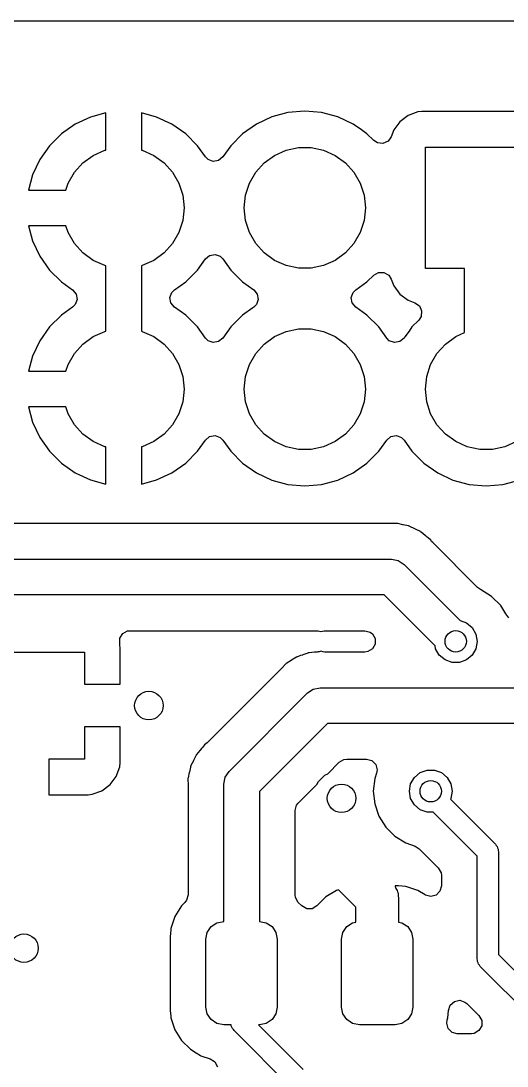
# Model space of a CAD drawing. Extents: x 44 to 146, y -87 to -25.
# Drawn here: x 74.91 to 81.72, y -39.9 to -25.25 of the extents above; entities that cross this region are included whole.
import ezdxf

# ---------------------------------------------------------------- set-up
doc = ezdxf.new("R2010")
doc.units = 0
doc.layers.add('BLACK', color=7, linetype='CONTINUOUS')

msp = doc.modelspace()

# ---------------------------------------------------------------- linework, layer by layer
at = {"layer": 'BLACK', "linetype": 'CONTINUOUS'}
for p, q in [((48.864128, -25.2545), (140.635872, -25.2545)), ((75.881512, -26.601568), (75.667419, -26.701402)), ((76.094999, -26.544364), (75.881512, -26.601568)), ((76.095, -26.544364), (76.094999, -26.544364)), ((76.095, -27.06391), (76.095, -26.544364)), ((76.808489, -26.601568), (76.595, -26.544364)), ((76.595, -26.544364), (76.595, -27.06391)), ((76.808491, -26.601569), (76.808489, -26.601568)), ((77.022579, -26.7014), (76.808491, -26.601569)), ((78.421337, -26.601097), (78.207171, -26.700965)), ((78.421339, -26.601096), (78.421337, -26.601097)), ((78.42134, -26.601096), (78.421339, -26.601096)), ((78.64959, -26.539937), (78.42134, -26.601096)), ((78.885, -26.519341), (78.64959, -26.539937)), ((79.120409, -26.539937), (78.885, -26.519341)), ((79.348661, -26.601096), (79.120409, -26.539937)), ((79.348663, -26.601097), (79.348661, -26.601096)), ((79.56283, -26.700965), (79.348663, -26.601097)), ((80.332666, -26.581204), (80.217455, -26.667452)), ((80.33267, -26.581202), (80.332666, -26.581204)), ((80.467515, -26.530909), (80.33267, -26.581202)), ((80.467521, -26.530908), (80.467515, -26.530909)), ((80.527111, -26.524502), (80.467521, -26.530908)), ((80.527136, -26.5245), (80.527111, -26.524502)), ((82.322876, -26.5245), (80.527136, -26.5245)), ((75.667419, -26.701402), (75.47392, -26.836891)), ((77.022588, -26.701406), (77.022579, -26.7014)), ((77.216076, -26.836888), (77.022588, -26.701406)), ((78.207168, -26.700967), (78.013596, -26.836507)), ((78.207171, -26.700965), (78.207168, -26.700966)), ((78.207168, -26.700966), (78.207168, -26.700967)), ((79.679517, -26.78267), (79.56283, -26.700965)), ((79.756402, -26.836506), (79.679517, -26.78267)), ((80.131203, -26.782668), (80.095784, -26.877634)), ((80.131204, -26.782666), (80.131203, -26.782668)), ((80.217452, -26.667455), (80.131204, -26.782666)), ((80.217455, -26.667452), (80.217452, -26.667455)), ((75.47392, -26.836891), (75.306891, -27.00392)), ((77.383108, -27.00392), (77.216076, -26.836888)), ((78.013596, -26.836507), (77.846503, -27.0036)), ((79.850819, -26.930923), (79.756402, -26.836506)), ((79.904108, -26.96517), (79.850819, -26.930923)), ((80.051045, -26.940461), (79.980887, -26.972501)), ((80.095784, -26.877634), (80.051045, -26.940461)), ((75.306891, -27.00392), (75.171402, -27.197419)), ((75.92, -27.138878), (76.082336, -27.066602)), ((76.082336, -27.066602), (76.095, -27.06391)), ((76.595, -27.06391), (76.607664, -27.066602)), ((76.607664, -27.066602), (76.77, -27.138878)), ((77.49264, -27.160348), (77.383108, -27.00392)), ((77.846503, -27.0036), (77.736747, -27.160348)), ((78.46, -27.138878), (78.622336, -27.066602)), ((78.622336, -27.066602), (78.796151, -27.029656)), ((78.796151, -27.029656), (78.973849, -27.029656)), ((78.973849, -27.029656), (79.147664, -27.066602)), ((79.147664, -27.066602), (79.31, -27.138878)), ((79.980887, -26.972501), (79.904108, -26.96517)), ((80.575, -28.725), (80.575, -27.025)), ((80.575, -27.025), (82.275, -27.025)), ((75.171402, -27.197419), (75.071568, -27.411512)), ((75.657336, -27.375383), (75.776239, -27.243327)), ((75.776239, -27.243327), (75.92, -27.138878)), ((76.77, -27.138878), (76.913761, -27.243327)), ((76.913761, -27.243327), (77.032664, -27.375383)), ((77.529231, -27.196938), (77.49264, -27.160348)), ((77.601707, -27.223318), (77.529231, -27.196938)), ((77.677664, -27.209925), (77.601707, -27.223318)), ((77.736747, -27.160348), (77.677664, -27.209925)), ((78.197336, -27.375383), (78.316239, -27.243327)), ((78.316239, -27.243327), (78.46, -27.138878)), ((79.31, -27.138878), (79.453761, -27.243327)), ((79.453761, -27.243327), (79.572664, -27.375383)), ((75.568486, -27.529274), (75.657336, -27.375383)), ((77.032664, -27.375383), (77.121514, -27.529274)), ((78.108486, -27.529274), (78.197336, -27.375383)), ((79.572664, -27.375383), (79.661514, -27.529274)), ((75.071568, -27.411512), (75.014364, -27.624999)), ((75.537383, -27.625), (75.568486, -27.529274)), ((77.121514, -27.529274), (77.176425, -27.698275)), ((78.053575, -27.698275), (78.108486, -27.529274)), ((79.661514, -27.529274), (79.716425, -27.698275)), ((75.014364, -27.624999), (75.014364, -27.625)), ((75.014364, -27.625), (75.537383, -27.625)), ((77.176425, -27.698275), (77.195, -27.875)), ((78.035, -27.875), (78.053575, -27.698275)), ((79.716425, -27.698275), (79.735, -27.875)), ((77.195, -27.875), (77.176425, -28.051725)), ((78.053575, -28.051725), (78.035, -27.875)), ((79.735, -27.875), (79.716425, -28.051725)), ((77.176425, -28.051725), (77.121514, -28.220726)), ((78.108486, -28.220726), (78.053575, -28.051725)), ((79.716425, -28.051725), (79.661514, -28.220726)), ((75.014364, -28.125), (75.071568, -28.338489)), ((75.537383, -28.125), (75.014364, -28.125)), ((75.568486, -28.220726), (75.537383, -28.125)), ((75.657336, -28.374617), (75.568486, -28.220726)), ((77.121514, -28.220726), (77.032664, -28.374617)), ((78.197336, -28.374617), (78.108486, -28.220726)), ((79.661514, -28.220726), (79.572664, -28.374617)), ((75.071568, -28.338489), (75.071569, -28.338491)), ((75.071569, -28.338491), (75.1714, -28.552579)), ((75.776239, -28.506673), (75.657336, -28.374617)), ((77.032664, -28.374617), (76.913761, -28.506673)), ((78.316239, -28.506673), (78.197336, -28.374617)), ((79.572664, -28.374617), (79.453761, -28.506673)), ((75.1714, -28.552579), (75.171406, -28.552588)), ((75.171406, -28.552588), (75.306888, -28.746076)), ((75.92, -28.611122), (75.776239, -28.506673)), ((76.913761, -28.506673), (76.77, -28.611122)), ((77.49264, -28.589652), (77.551724, -28.540075)), ((77.551724, -28.540075), (77.62768, -28.526682)), ((77.62768, -28.526682), (77.700157, -28.553061)), ((77.700157, -28.553061), (77.736747, -28.589652)), ((78.46, -28.611122), (78.316239, -28.506673)), ((79.453761, -28.506673), (79.31, -28.611122)), ((76.082336, -28.683398), (75.92, -28.611122)), ((76.095, -28.686089), (76.082336, -28.683398)), ((76.095, -29.60391), (76.095, -28.686089)), ((76.607664, -28.683398), (76.595, -28.686089)), ((76.595, -28.686089), (76.595, -29.60391)), ((76.77, -28.611122), (76.607664, -28.683398)), ((77.383108, -28.746079), (77.49264, -28.589652)), ((77.736747, -28.589652), (77.846503, -28.746399)), ((78.622336, -28.683398), (78.46, -28.611122)), ((78.796151, -28.720344), (78.622336, -28.683398)), ((79.147664, -28.683398), (78.973849, -28.720344)), ((79.31, -28.611122), (79.147664, -28.683398)), ((75.306888, -28.746076), (75.473923, -28.913111)), ((77.216079, -28.913108), (77.383108, -28.746079)), ((77.846503, -28.746399), (77.846505, -28.746401)), ((77.846505, -28.746401), (78.013599, -28.913495)), ((78.973849, -28.720344), (78.796151, -28.720344)), ((79.756401, -28.913495), (79.850819, -28.819077)), ((79.850819, -28.819077), (79.917613, -28.780512)), ((79.917613, -28.780512), (79.994741, -28.780512)), ((79.994741, -28.780512), (80.061536, -28.819076)), ((80.061536, -28.819076), (80.095784, -28.872366)), ((81.125, -28.725), (80.575, -28.725)), ((81.125, -29.623224), (81.125, -28.725)), ((75.473923, -28.913111), (75.630784, -29.022947)), ((77.059215, -29.022946), (77.216079, -28.913108)), ((78.013599, -28.913495), (78.169913, -29.022947)), ((79.600087, -29.022947), (79.756401, -28.913495)), ((80.095784, -28.872366), (80.131202, -28.967329)), ((80.131202, -28.967329), (80.131204, -28.967333)), ((80.131204, -28.967333), (80.217452, -29.082544)), ((75.630784, -29.022947), (75.680361, -29.08203)), ((75.680361, -29.08203), (75.693754, -29.157987)), ((76.996245, -29.132014), (77.022624, -29.059537)), ((77.009638, -29.20797), (76.996245, -29.132014)), ((77.022624, -29.059537), (77.059215, -29.022946)), ((78.169913, -29.022947), (78.219489, -29.08203)), ((78.219489, -29.08203), (78.232882, -29.157986)), ((79.537118, -29.132014), (79.563497, -29.059537)), ((79.550511, -29.20797), (79.537118, -29.132014)), ((79.563497, -29.059537), (79.600087, -29.022947)), ((80.217452, -29.082544), (80.217455, -29.082547)), ((80.217455, -29.082547), (80.332666, -29.168795)), ((75.630784, -29.267053), (75.473923, -29.376888)), ((75.667374, -29.230463), (75.630784, -29.267053)), ((75.693754, -29.157987), (75.667374, -29.230463)), ((77.059215, -29.267054), (77.009638, -29.20797)), ((77.216079, -29.376891), (77.059215, -29.267054)), ((78.158558, -29.275004), (78.013597, -29.376506)), ((78.169912, -29.267053), (78.158558, -29.275004)), ((78.206503, -29.230463), (78.169912, -29.267053)), ((78.232882, -29.157986), (78.206503, -29.230463)), ((79.600086, -29.267052), (79.550511, -29.20797)), ((79.756401, -29.376505), (79.600086, -29.267052)), ((80.332666, -29.168795), (80.332668, -29.168795)), ((80.332668, -29.168795), (80.332669, -29.168796)), ((80.332669, -29.168796), (80.427633, -29.204215)), ((80.427633, -29.204215), (80.49046, -29.248953)), ((80.49046, -29.248953), (80.522501, -29.319111)), ((75.473923, -29.376888), (75.306891, -29.54392)), ((77.383108, -29.54392), (77.216079, -29.376891)), ((78.013597, -29.376506), (77.846503, -29.5436)), ((79.923495, -29.543599), (79.756401, -29.376505)), ((80.51517, -29.39589), (80.480923, -29.449179)), ((80.522501, -29.319111), (80.51517, -29.39589)), ((75.306891, -29.54392), (75.171402, -29.737419)), ((77.49264, -29.700348), (77.383108, -29.54392)), ((77.846503, -29.5436), (77.736747, -29.700348)), ((78.622336, -29.606602), (78.796151, -29.569656)), ((78.796151, -29.569656), (78.973849, -29.569656)), ((78.973849, -29.569656), (79.147664, -29.606602)), ((80.032946, -29.699912), (79.923495, -29.543599)), ((80.386509, -29.543593), (80.346678, -29.600478)), ((80.480923, -29.449179), (80.386509, -29.543593)), ((75.776239, -29.783327), (75.92, -29.678878)), ((75.92, -29.678878), (76.082336, -29.606602)), ((76.082336, -29.606602), (76.095, -29.60391)), ((76.595, -29.60391), (76.607664, -29.606602)), ((76.607664, -29.606602), (76.77, -29.678878)), ((76.77, -29.678878), (76.913761, -29.783327)), ((77.529231, -29.736938), (77.49264, -29.700348)), ((77.736747, -29.700348), (77.677664, -29.749925)), ((78.316239, -29.783327), (78.46, -29.678878)), ((78.46, -29.678878), (78.622336, -29.606602)), ((79.147664, -29.606602), (79.31, -29.678878)), ((79.31, -29.678878), (79.453761, -29.783327)), ((80.069537, -29.736503), (80.032946, -29.699912)), ((80.277054, -29.699912), (80.21797, -29.749489)), ((80.288243, -29.683933), (80.277054, -29.699912)), ((80.346678, -29.600478), (80.288243, -29.683933)), ((80.856239, -29.783327), (81, -29.678878)), ((81, -29.678878), (81.125, -29.623224)), ((75.171402, -29.737419), (75.071568, -29.951512)), ((75.657336, -29.915383), (75.776239, -29.783327)), ((76.913761, -29.783327), (77.032664, -29.915383)), ((77.601707, -29.763318), (77.529231, -29.736938)), ((77.677664, -29.749925), (77.601707, -29.763318)), ((78.197336, -29.915383), (78.316239, -29.783327)), ((79.453761, -29.783327), (79.572664, -29.915383)), ((80.142014, -29.762882), (80.069537, -29.736503)), ((80.21797, -29.749489), (80.142014, -29.762882)), ((80.737336, -29.915383), (80.856239, -29.783327)), ((75.071568, -29.951512), (75.014364, -30.164999)), ((75.568486, -30.069274), (75.657336, -29.915383)), ((77.032664, -29.915383), (77.121514, -30.069274)), ((78.108486, -30.069274), (78.197336, -29.915383)), ((79.572664, -29.915383), (79.661514, -30.069274)), ((80.648486, -30.069274), (80.737336, -29.915383)), ((75.014364, -30.164999), (75.014364, -30.165)), ((75.014364, -30.165), (75.537383, -30.165)), ((75.537383, -30.165), (75.568486, -30.069274)), ((77.121514, -30.069274), (77.176425, -30.238275)), ((78.053575, -30.238275), (78.108486, -30.069274)), ((79.661514, -30.069274), (79.716425, -30.238275)), ((80.593575, -30.238275), (80.648486, -30.069274)), ((77.176425, -30.238275), (77.195, -30.415)), ((78.035, -30.415), (78.053575, -30.238275)), ((79.716425, -30.238275), (79.735, -30.415)), ((80.575, -30.415), (80.593575, -30.238275)), ((77.195, -30.415), (77.176425, -30.591725)), ((78.053575, -30.591725), (78.035, -30.415)), ((79.735, -30.415), (79.716425, -30.591725)), ((80.593575, -30.591725), (80.575, -30.415)), ((77.176425, -30.591725), (77.121514, -30.760726)), ((78.108486, -30.760726), (78.053575, -30.591725)), ((79.716425, -30.591725), (79.661514, -30.760726)), ((80.648486, -30.760726), (80.593575, -30.591725)), ((75.014364, -30.665), (75.071568, -30.878489)), ((75.537383, -30.665), (75.014364, -30.665)), ((75.568486, -30.760726), (75.537383, -30.665)), ((75.657336, -30.914617), (75.568486, -30.760726)), ((77.121514, -30.760726), (77.032664, -30.914617)), ((78.197336, -30.914617), (78.108486, -30.760726)), ((79.661514, -30.760726), (79.572664, -30.914617)), ((80.737336, -30.914617), (80.648486, -30.760726)), ((75.071568, -30.878489), (75.071569, -30.878491)), ((75.071569, -30.878491), (75.1714, -31.092579)), ((75.776239, -31.046673), (75.657336, -30.914617)), ((75.92, -31.151122), (75.776239, -31.046673)), ((76.913761, -31.046673), (76.77, -31.151122)), ((77.032664, -30.914617), (76.913761, -31.046673)), ((78.316239, -31.046673), (78.197336, -30.914617)), ((78.46, -31.151122), (78.316239, -31.046673)), ((79.453761, -31.046673), (79.31, -31.151122)), ((79.572664, -30.914617), (79.453761, -31.046673)), ((80.856239, -31.046673), (80.737336, -30.914617)), ((81, -31.151122), (80.856239, -31.046673)), ((75.1714, -31.092579), (75.171406, -31.092588)), ((75.171406, -31.092588), (75.306888, -31.286076)), ((76.082336, -31.223398), (75.92, -31.151122)), ((76.77, -31.151122), (76.607664, -31.223398)), ((77.383108, -31.286079), (77.49264, -31.129652)), ((77.49264, -31.129652), (77.551724, -31.080075)), ((77.551724, -31.080075), (77.62768, -31.066682)), ((77.62768, -31.066682), (77.700157, -31.093061)), ((77.700157, -31.093061), (77.736747, -31.129652)), ((77.736747, -31.129652), (77.846503, -31.286399)), ((78.622336, -31.223398), (78.46, -31.151122)), ((79.31, -31.151122), (79.147664, -31.223398)), ((79.923495, -31.286401), (80.032947, -31.130086)), ((80.032947, -31.130086), (80.09203, -31.080511)), ((80.09203, -31.080511), (80.167986, -31.067118)), ((80.167986, -31.067118), (80.240463, -31.093497)), ((80.240463, -31.093497), (80.277051, -31.130085)), ((80.277051, -31.130085), (80.386505, -31.286401)), ((81.162336, -31.223398), (81, -31.151122)), ((81.85, -31.151122), (81.687664, -31.223398)), ((75.306888, -31.286076), (75.473923, -31.453111)), ((76.095, -31.226089), (76.082336, -31.223398)), ((76.095, -31.745634), (76.095, -31.226089)), ((76.607664, -31.223398), (76.595, -31.226089)), ((76.595, -31.226089), (76.595, -31.745633)), ((77.216076, -31.453111), (77.383108, -31.286079)), ((77.846503, -31.286399), (77.846505, -31.286401)), ((77.846505, -31.286401), (78.013599, -31.453495)), ((78.796151, -31.260344), (78.622336, -31.223398)), ((78.973849, -31.260344), (78.796151, -31.260344)), ((79.147664, -31.223398), (78.973849, -31.260344)), ((79.756401, -31.453495), (79.923495, -31.286401)), ((80.386505, -31.286401), (80.553599, -31.453495)), ((81.336151, -31.260344), (81.162336, -31.223398)), ((81.513849, -31.260344), (81.336151, -31.260344)), ((81.687664, -31.223398), (81.513849, -31.260344)), ((75.473923, -31.453111), (75.667411, -31.588593)), ((77.022588, -31.588593), (77.216076, -31.453111)), ((78.013599, -31.453495), (78.20717, -31.589035)), ((79.56283, -31.589035), (79.756401, -31.453495)), ((80.553599, -31.453495), (80.74717, -31.589035)), ((75.667411, -31.588593), (75.66742, -31.588599)), ((75.66742, -31.588599), (75.881508, -31.68843)), ((76.808491, -31.68843), (77.022579, -31.588599)), ((77.022579, -31.588599), (77.022588, -31.588593)), ((78.20717, -31.589035), (78.421337, -31.688903)), ((79.348663, -31.688903), (79.56283, -31.589035)), ((80.74717, -31.589035), (80.961337, -31.688903)), ((75.881508, -31.68843), (75.881513, -31.688432)), ((75.881513, -31.688432), (76.095, -31.745634)), ((76.595, -31.745633), (76.808486, -31.688432)), ((76.808486, -31.688432), (76.808491, -31.68843)), ((78.421337, -31.688903), (78.649592, -31.750063)), ((78.649592, -31.750063), (78.885, -31.770659)), ((78.885, -31.770659), (79.120408, -31.750063)), ((79.120408, -31.750063), (79.348663, -31.688903)), ((80.961337, -31.688903), (81.189592, -31.750063)), ((81.189592, -31.750063), (81.425, -31.770659)), ((81.425, -31.770659), (81.660408, -31.750063)), ((81.660408, -31.750063), (81.888663, -31.688903)), ((80.086914, -32.2995), (73.415528, -32.2995)), ((80.091247, -32.299437), (80.086914, -32.2995)), ((80.165855, -32.297266), (80.091247, -32.299437)), ((80.165856, -32.297266), (80.165855, -32.297266)), ((80.174508, -32.298023), (80.165856, -32.297266)), ((80.174533, -32.297725), (80.174508, -32.298023)), ((80.179135, -32.298196), (80.174533, -32.297725)), ((80.179101, -32.298492), (80.179135, -32.298196)), ((80.187718, -32.299499), (80.179101, -32.298492)), ((80.260319, -32.316705), (80.187718, -32.299499)), ((80.264547, -32.317642), (80.260319, -32.316705)), ((80.337669, -32.332741), (80.264547, -32.317642)), ((80.345913, -32.335473), (80.337669, -32.332741)), ((80.346006, -32.33519), (80.345913, -32.335473)), ((80.350386, -32.336713), (80.346006, -32.33519)), ((80.350284, -32.336994), (80.350386, -32.336713)), ((80.358433, -32.33996), (80.350284, -32.336994)), ((80.425138, -32.37346), (80.358433, -32.33996)), ((80.429008, -32.375334), (80.425138, -32.37346)), ((80.443393, -32.382042), (80.429008, -32.375334)), ((80.496675, -32.406887), (80.443393, -32.382042)), ((80.504057, -32.411441), (80.496675, -32.406887)), ((80.504212, -32.411188), (80.504057, -32.411441)), ((80.508127, -32.413682), (80.504212, -32.411188)), ((80.507965, -32.41393), (80.508127, -32.413682)), ((80.515216, -32.418699), (80.507965, -32.41393)), ((80.57238, -32.466666), (80.515216, -32.418699)), ((80.575731, -32.469396), (80.57238, -32.466666)), ((80.580599, -32.473245), (80.575731, -32.469396)), ((80.599777, -32.488409), (80.580599, -32.473245)), ((80.602922, -32.491554), (80.599777, -32.488409)), ((80.612505, -32.500335), (80.602922, -32.491554)), ((80.64961, -32.53147), (80.612505, -32.500335)), ((80.649614, -32.531474), (80.64961, -32.53147)), ((80.662856, -32.549262), (80.649614, -32.531474)), ((80.677014, -32.565646), (80.662856, -32.549262)), ((81.304725, -33.193357), (80.677014, -32.565646)), ((73.350005, -32.8), (80.1, -32.8)), ((80.1, -32.8), (80.195671, -32.81903)), ((80.195671, -32.81903), (80.276777, -32.873223)), ((80.276777, -32.873223), (81.061555, -33.658001)), ((81.345433, -33.222241), (81.304725, -33.193357)), ((81.349517, -33.224208), (81.345433, -33.222241)), ((81.349521, -33.22421), (81.349517, -33.224208)), ((81.349522, -33.224211), (81.349521, -33.22421)), ((81.502262, -33.320184), (81.349522, -33.224211)), ((79.996446, -33.3), (73.453554, -33.3)), ((80.711464, -34.015018), (79.996446, -33.3)), ((81.629816, -33.447738), (81.502262, -33.320184)), ((81.702645, -33.563646), (81.629816, -33.447738)), ((81.061555, -33.658001), (81.15, -33.690192)), ((81.15, -33.690192), (81.229813, -33.757164)), ((81.714643, -33.58274), (81.702645, -33.563646)), ((81.745937, -33.618363), (81.714643, -33.58274)), ((76.334331, -33.841055), (76.402243, -33.804494)), ((76.402243, -33.804494), (76.436511, -33.8005)), ((76.436511, -33.8005), (79.072163, -33.8005)), ((79.072163, -33.8005), (79.108216, -33.81016)), ((79.108216, -33.81016), (79.158701, -33.8005)), ((79.158701, -33.8005), (79.727414, -33.8005)), ((79.727414, -33.8005), (79.801914, -33.820462)), ((79.801914, -33.820462), (79.832773, -33.844141)), ((81.229813, -33.757164), (81.281908, -33.847394)), ((76.291505, -33.983768), (76.293798, -33.906674)), ((76.293798, -33.906674), (76.334331, -33.841055)), ((79.832773, -33.844141), (79.833773, -33.845141)), ((79.833773, -33.845141), (79.872337, -33.911936)), ((79.872337, -33.911936), (79.872337, -33.989064)), ((81.281908, -33.847394), (81.3, -33.95)), ((81.3, -33.95), (81.281908, -34.052606)), ((74.3, -34.1), (75.8, -34.1)), ((75.8, -34.1), (75.8, -34.55)), ((76.293598, -33.992628), (76.291505, -33.983768)), ((76.299998, -34.052157), (76.293598, -33.992628)), ((76.3, -34.052177), (76.299998, -34.052157)), ((76.3, -34.55), (76.3, -34.052177)), ((78.925746, -34.114758), (78.855592, -34.140291)), ((78.934181, -34.112759), (78.925746, -34.114758)), ((78.93865, -34.111465), (78.934112, -34.112471)), ((78.934112, -34.112471), (78.934181, -34.112759)), ((78.93871, -34.111754), (78.93865, -34.111465)), ((78.947199, -34.110001), (78.93871, -34.111754)), ((79.021564, -34.103494), (78.947199, -34.110001)), ((79.025866, -34.103054), (79.021564, -34.103494)), ((79.05628, -34.0995), (79.025866, -34.103054)), ((79.060732, -34.0995), (79.05628, -34.0995)), ((79.073717, -34.098933), (79.060732, -34.0995)), ((79.078758, -34.098492), (79.073717, -34.098933)), ((79.085148, -34.097932), (79.078758, -34.098492)), ((79.116512, -34.088043), (79.085148, -34.097932)), ((79.137106, -34.096927), (79.116512, -34.088043)), ((79.143933, -34.097927), (79.137106, -34.096927)), ((79.165528, -34.0995), (79.143933, -34.097927)), ((79.728414, -34.0995), (79.165528, -34.0995)), ((79.766978, -34.094423), (79.728414, -34.0995)), ((79.833773, -34.055859), (79.766978, -34.094423)), ((79.872337, -33.989064), (79.833773, -34.055859)), ((80.718092, -34.052606), (80.711464, -34.015018)), ((80.770187, -34.142836), (80.718092, -34.052606)), ((81.281908, -34.052606), (81.229813, -34.142836)), ((78.614305, -34.271168), (78.563081, -34.325461)), ((78.620952, -34.265591), (78.614305, -34.271168)), ((78.624354, -34.26244), (78.620763, -34.265365)), ((78.620763, -34.265365), (78.620952, -34.265591)), ((78.624537, -34.262671), (78.624354, -34.26244)), ((78.631348, -34.257285), (78.624537, -34.262671)), ((78.694868, -34.218105), (78.631348, -34.257285)), ((78.69852, -34.215779), (78.694868, -34.218105)), ((78.760886, -34.174761), (78.69852, -34.215779)), ((78.768639, -34.170867), (78.760886, -34.174761)), ((78.772682, -34.168583), (78.768507, -34.170604)), ((78.768507, -34.170604), (78.768639, -34.170867)), ((78.772807, -34.168851), (78.772682, -34.168583)), ((78.78067, -34.165184), (78.772807, -34.168851)), ((78.8258, -34.150229), (78.78067, -34.165184)), ((78.851524, -34.141704), (78.8258, -34.150229)), ((78.855592, -34.140291), (78.851524, -34.141704)), ((80.85, -34.209808), (80.770187, -34.142836)), ((80.947906, -34.245442), (80.85, -34.209808)), ((81.052094, -34.245442), (80.947906, -34.245442)), ((81.15, -34.209808), (81.052094, -34.245442)), ((81.229813, -34.142836), (81.15, -34.209808)), ((78.560064, -34.328567), (77.515646, -35.372984)), ((78.563081, -34.325461), (78.560064, -34.328567)), ((75.8, -34.55), (76.3, -34.55)), ((77.823223, -35.773223), (78.923223, -34.673223)), ((78.923223, -34.673223), (79.004329, -34.61903)), ((79.004329, -34.61903), (79.1, -34.6)), ((79.1, -34.6), (82.1, -34.6)), ((75.8, -35.15), (75.8, -35.6)), ((76.3, -35.15), (75.8, -35.15)), ((76.3, -35.647822), (76.3, -35.15)), ((79.203554, -35.1), (78.25, -36.053554)), ((82.1, -35.1), (79.203554, -35.1)), ((77.441568, -35.447063), (77.438408, -35.450223)), ((77.450331, -35.437498), (77.441568, -35.447063)), ((77.48147, -35.400389), (77.450331, -35.437498)), ((77.499269, -35.387137), (77.48147, -35.400389)), ((77.515646, -35.372984), (77.499269, -35.387137)), ((77.356888, -35.553323), (77.32534, -35.620975)), ((77.361442, -35.545941), (77.356888, -35.553323)), ((77.363684, -35.541873), (77.361192, -35.545786)), ((77.361192, -35.545786), (77.361442, -35.545941)), ((77.36393, -35.542035), (77.363684, -35.541873)), ((77.368699, -35.534783), (77.36393, -35.542035)), ((77.41666, -35.477624), (77.368699, -35.534783)), ((77.419389, -35.474275), (77.41666, -35.477624)), ((77.438408, -35.450223), (77.419389, -35.474275)), ((75.8, -35.6), (75.3, -35.6)), ((75.3, -35.6), (75.3, -36.1)), ((76.243354, -35.842084), (76.293598, -35.707377)), ((76.293598, -35.707377), (76.299998, -35.647842)), ((76.299998, -35.647842), (76.3, -35.647822)), ((77.282741, -35.712331), (77.267641, -35.785458)), ((77.285472, -35.704091), (77.282741, -35.712331)), ((77.286712, -35.699618), (77.28519, -35.703997)), ((77.28519, -35.703997), (77.285472, -35.704091)), ((77.286992, -35.69972), (77.286712, -35.699618)), ((77.289961, -35.691562), (77.286992, -35.69972)), ((77.323454, -35.62487), (77.289961, -35.691562)), ((77.32534, -35.620975), (77.323454, -35.62487)), ((79.205844, -35.805523), (79.367227, -35.644141)), ((79.367227, -35.644141), (79.434022, -35.605577)), ((79.434022, -35.605577), (79.472586, -35.6005)), ((79.472586, -35.6005), (79.749199, -35.6005)), ((79.749199, -35.6005), (79.823699, -35.620462)), ((79.823699, -35.620462), (79.878237, -35.675)), ((79.878237, -35.675), (79.898199, -35.7495)), ((76.15719, -35.957187), (76.243349, -35.842094)), ((76.243349, -35.842094), (76.243354, -35.842084)), ((77.248023, -35.875494), (77.247266, -35.884145)), ((77.247266, -35.884145), (77.249437, -35.958751)), ((77.248196, -35.870864), (77.247725, -35.875468)), ((77.247725, -35.875468), (77.248023, -35.875494)), ((77.248492, -35.870899), (77.248196, -35.870864)), ((77.249499, -35.862282), (77.248492, -35.870899)), ((77.266704, -35.789686), (77.249499, -35.862282)), ((77.267641, -35.785458), (77.266704, -35.789686)), ((77.75, -35.95), (77.76903, -35.854329)), ((77.76903, -35.854329), (77.823223, -35.773223)), ((79.076393, -35.914886), (79.164886, -35.826393)), ((79.164886, -35.826393), (79.205844, -35.805523)), ((79.864631, -35.870746), (79.844435, -36.049998)), ((79.889838, -35.798711), (79.864631, -35.870746)), ((79.898199, -35.7495), (79.889838, -35.798711)), ((80.368092, -35.947394), (80.420187, -35.857164)), ((80.420187, -35.857164), (80.5, -35.790192)), ((80.5, -35.790192), (80.597906, -35.754558)), ((80.597906, -35.754558), (80.702094, -35.754558)), ((80.702094, -35.754558), (80.8, -35.790192)), ((80.8, -35.790192), (80.879813, -35.857164)), ((80.879813, -35.857164), (80.931908, -35.947394)), ((76.042094, -36.043349), (76.157187, -35.95719)), ((76.157187, -35.95719), (76.15719, -35.957187)), ((77.249437, -35.958751), (77.2495, -35.963084)), ((77.2495, -35.963084), (77.2495, -37.502414)), ((77.75, -37.875), (77.75, -35.95)), ((78.794141, -36.217227), (79.055523, -35.955844)), ((79.055523, -35.955844), (79.076393, -35.914886)), ((80.35, -36.05), (80.368092, -35.947394)), ((80.931908, -35.947394), (80.95, -36.05)), ((75.3, -36.1), (75.847823, -36.1)), ((75.847823, -36.1), (75.847842, -36.099998)), ((75.847842, -36.099998), (75.907377, -36.093598)), ((75.907377, -36.093598), (76.042084, -36.043354)), ((76.042084, -36.043354), (76.042094, -36.043349)), ((78.25, -36.053554), (78.25, -37.875)), ((79.844435, -36.049998), (79.844435, -36.050001)), ((79.844435, -36.050001), (79.864631, -36.229252)), ((80.368092, -36.152606), (80.35, -36.05)), ((80.420187, -36.242836), (80.368092, -36.152606)), ((80.931908, -36.152606), (80.925623, -36.163491)), ((80.925623, -36.163491), (81.556066, -36.793934)), ((80.95, -36.05), (80.931908, -36.152606)), ((78.7505, -36.322586), (78.770462, -36.248086)), ((78.7505, -37.502414), (78.7505, -36.322586)), ((78.770462, -36.248086), (78.794141, -36.217227)), ((79.864631, -36.229252), (79.864631, -36.229254)), ((79.864631, -36.229254), (79.864632, -36.229255)), ((79.864632, -36.229255), (79.924211, -36.399522)), ((80.5, -36.309808), (80.420187, -36.242836)), ((80.597906, -36.345442), (80.5, -36.309808)), ((79.924211, -36.399522), (80.020184, -36.552262)), ((80.68331, -36.345442), (80.597906, -36.345442)), ((81.3, -36.962132), (80.68331, -36.345442)), ((80.020184, -36.552262), (80.147738, -36.679816)), ((80.147738, -36.679816), (80.300478, -36.775789)), ((80.300478, -36.775789), (80.430456, -36.82127)), ((80.430456, -36.82127), (80.486603, -36.856549)), ((80.486603, -36.856549), (80.755859, -37.125805)), ((81.556066, -36.793934), (81.565939, -36.811035)), ((81.565939, -36.811035), (81.579904, -36.825)), ((81.579904, -36.825), (81.585015, -36.844074)), ((81.585015, -36.844074), (81.594889, -36.861177)), ((81.594889, -36.861177), (81.594889, -36.880925)), ((81.594889, -36.880925), (81.6, -36.9)), ((81.6, -36.9), (81.6, -38.337868)), ((81.3, -38.4), (81.3, -36.962132)), ((80.755859, -37.125805), (80.794423, -37.1926)), ((80.794423, -37.1926), (80.7995, -37.231164)), ((80.7995, -37.231164), (80.7995, -37.377452)), ((79.330878, -37.440642), (79.181659, -37.53268)), ((79.357542, -37.431806), (79.330878, -37.440642)), ((79.6, -37.674264), (79.357542, -37.431806)), ((80.199989, -37.375), (80.15, -37.375)), ((80.15, -37.375), (80.15, -37.38612)), ((80.15, -37.38612), (80.161499, -37.412165)), ((80.161499, -37.412165), (80.179742, -37.441628)), ((80.179742, -37.441628), (80.183584, -37.462182)), ((80.183584, -37.462182), (80.192032, -37.481315)), ((80.192032, -37.481315), (80.193632, -37.515935)), ((80.302688, -37.385492), (80.199989, -37.375)), ((80.302697, -37.385494), (80.302688, -37.385492)), ((80.469122, -37.440642), (80.302697, -37.385494)), ((80.469125, -37.440644), (80.469122, -37.440642)), ((80.57228, -37.504269), (80.469125, -37.440644)), ((80.779538, -37.451952), (80.725, -37.50649)), ((80.7995, -37.377452), (80.779538, -37.451952)), ((77.205859, -37.607773), (77.157288, -37.656343)), ((77.229538, -37.576914), (77.205859, -37.607773)), ((77.2495, -37.502414), (77.229538, -37.576914)), ((78.755577, -37.540978), (78.7505, -37.502414)), ((78.794141, -37.607773), (78.755577, -37.540978)), ((78.844995, -37.658627), (78.794141, -37.607773)), ((79.181659, -37.53268), (79.055713, -37.658627)), ((80.193632, -37.515935), (80.2, -37.55)), ((80.2, -37.55), (80.2, -37.884945)), ((80.576, -37.50649), (80.57228, -37.504269)), ((80.6505, -37.526452), (80.576, -37.50649)), ((80.725, -37.50649), (80.6505, -37.526452)), ((77.157288, -37.656343), (77.065186, -37.805666)), ((78.91179, -37.697191), (78.844995, -37.658627)), ((78.988918, -37.697191), (78.91179, -37.697191)), ((79.055713, -37.658627), (78.988918, -37.697191)), ((79.6, -37.884945), (79.6, -37.674264)), ((77.065186, -37.805666), (77.010001, -37.972201)), ((77.573223, -37.948223), (77.654329, -37.89403)), ((77.654329, -37.89403), (77.75, -37.875)), ((78.25, -37.875), (78.345671, -37.89403)), ((78.345671, -37.89403), (78.426777, -37.948223)), ((79.473223, -37.948223), (79.554329, -37.89403)), ((79.554329, -37.89403), (79.6, -37.884945)), ((80.2, -37.884945), (80.245671, -37.89403)), ((80.245671, -37.89403), (80.326777, -37.948223)), ((77.001542, -38.055009), (76.9995, -38.074995)), ((76.9995, -38.074995), (76.9995, -39.125003)), ((77.00928, -37.979256), (77.001542, -38.055009)), ((77.010001, -37.972201), (77.00928, -37.979256)), ((77.5, -38.125), (77.51903, -38.029329)), ((77.51903, -38.029329), (77.573223, -37.948223)), ((78.426777, -37.948223), (78.48097, -38.029329)), ((78.48097, -38.029329), (78.5, -38.125)), ((79.4, -38.125), (79.41903, -38.029329)), ((79.41903, -38.029329), (79.473223, -37.948223)), ((80.326777, -37.948223), (80.38097, -38.029329)), ((80.38097, -38.029329), (80.4, -38.125)), ((77.5, -39.075), (77.5, -38.125)), ((78.5, -38.125), (78.5, -39.075)), ((79.4, -39.075), (79.4, -38.125)), ((80.4, -38.125), (80.4, -39.075)), ((81.6, -38.337868), (83.962132, -40.7)), ((81.305111, -38.419074), (81.3, -38.4)), ((81.305111, -38.438823), (81.305111, -38.419074)), ((81.314984, -38.455925), (81.305111, -38.438823)), ((81.320096, -38.475), (81.314984, -38.455925)), ((81.33406, -38.488964), (81.320096, -38.475)), ((81.343934, -38.506066), (81.33406, -38.488964)), ((83.793934, -40.956066), (81.343934, -38.506066)), ((77.51903, -39.170671), (77.5, -39.075)), ((78.5, -39.075), (78.48097, -39.170671)), ((79.41903, -39.170671), (79.4, -39.075)), ((80.4, -39.075), (80.38097, -39.170671)), ((80.900421, -39.121209), (80.923866, -39.048666)), ((80.923866, -39.048666), (80.981102, -38.996967)), ((80.981102, -38.996967), (81.056519, -38.980812)), ((81.056519, -38.980812), (81.12991, -39.00453)), ((81.12991, -39.00453), (81.154315, -39.024261)), ((81.154315, -39.024261), (81.325195, -39.195141)), ((76.9995, -39.125003), (77.007409, -39.202424)), ((77.007409, -39.202424), (77.010001, -39.227797)), ((77.010001, -39.227797), (77.065186, -39.394334)), ((77.573223, -39.251777), (77.51903, -39.170671)), ((77.654329, -39.30597), (77.573223, -39.251777)), ((78.426777, -39.251777), (78.345671, -39.30597)), ((78.48097, -39.170671), (78.426777, -39.251777)), ((79.473223, -39.251777), (79.41903, -39.170671)), ((79.554329, -39.30597), (79.473223, -39.251777)), ((80.326777, -39.251777), (80.245671, -39.30597)), ((80.38097, -39.170671), (80.326777, -39.251777)), ((80.873349, -39.3005), (80.880912, -39.253633)), ((80.880912, -39.253633), (80.889504, -39.2277)), ((80.889504, -39.2277), (80.889507, -39.227688)), ((80.889507, -39.227688), (80.899998, -39.124999)), ((80.899998, -39.124999), (80.900148, -39.122057)), ((80.900148, -39.122057), (80.900368, -39.121373)), ((80.900368, -39.121373), (80.900386, -39.121206)), ((80.900386, -39.121206), (80.900421, -39.121209)), ((81.325195, -39.195141), (81.363759, -39.261936)), ((77.065186, -39.394334), (77.157288, -39.543656)), ((77.75, -39.325), (77.654329, -39.30597)), ((77.855111, -39.325), (77.75, -39.325)), ((77.855111, -39.338823), (77.855111, -39.325)), ((77.864984, -39.355925), (77.855111, -39.338823)), ((77.870096, -39.375), (77.864984, -39.355925)), ((77.88406, -39.388964), (77.870096, -39.375)), ((77.893934, -39.406066), (77.88406, -39.388964)), ((78.25, -39.325), (78.237132, -39.325)), ((78.237132, -39.325), (78.862132, -39.95)), ((78.345671, -39.30597), (78.25, -39.325)), ((79.65, -39.325), (79.554329, -39.30597)), ((80.15, -39.325), (79.65, -39.325)), ((80.245671, -39.30597), (80.15, -39.325)), ((80.893311, -39.375), (80.873349, -39.3005)), ((80.947849, -39.429538), (80.893311, -39.375)), ((81.363759, -39.339064), (81.325195, -39.405859)), ((81.363759, -39.261936), (81.363759, -39.339064)), ((77.157288, -39.543656), (77.281344, -39.667712)), ((78.693934, -40.206066), (77.893934, -39.406066)), ((81.022349, -39.4495), (80.947849, -39.429538)), ((81.219836, -39.4495), (81.022349, -39.4495)), ((81.2584, -39.444423), (81.219836, -39.4495)), ((81.325195, -39.405859), (81.2584, -39.444423)), ((77.281344, -39.667712), (77.362777, -39.71794)), ((77.362777, -39.71794), (77.425132, -39.756401)), ((77.425132, -39.756401), (77.430666, -39.759814)), ((77.430666, -39.759814), (77.560466, -39.802825)), ((77.560466, -39.802825), (77.618956, -39.838902)), ((77.618956, -39.838902), (77.62465, -39.844596)), ((77.62465, -39.844596), (77.663214, -39.911391))]:
    msp.add_line(p, q, dxfattribs=at)
at = {"layer": 'BLACK'}
for centre, radius in [((81, -33.95), 0.15), ((76.7, -34.85), 0.2), ((79.4, -36.15), 0.2), ((80.65, -36.05), 0.15), ((74.95, -38.25), 0.2)]:
    msp.add_circle(centre, radius, dxfattribs=at)

doc.saveas('drawing.dxf')
